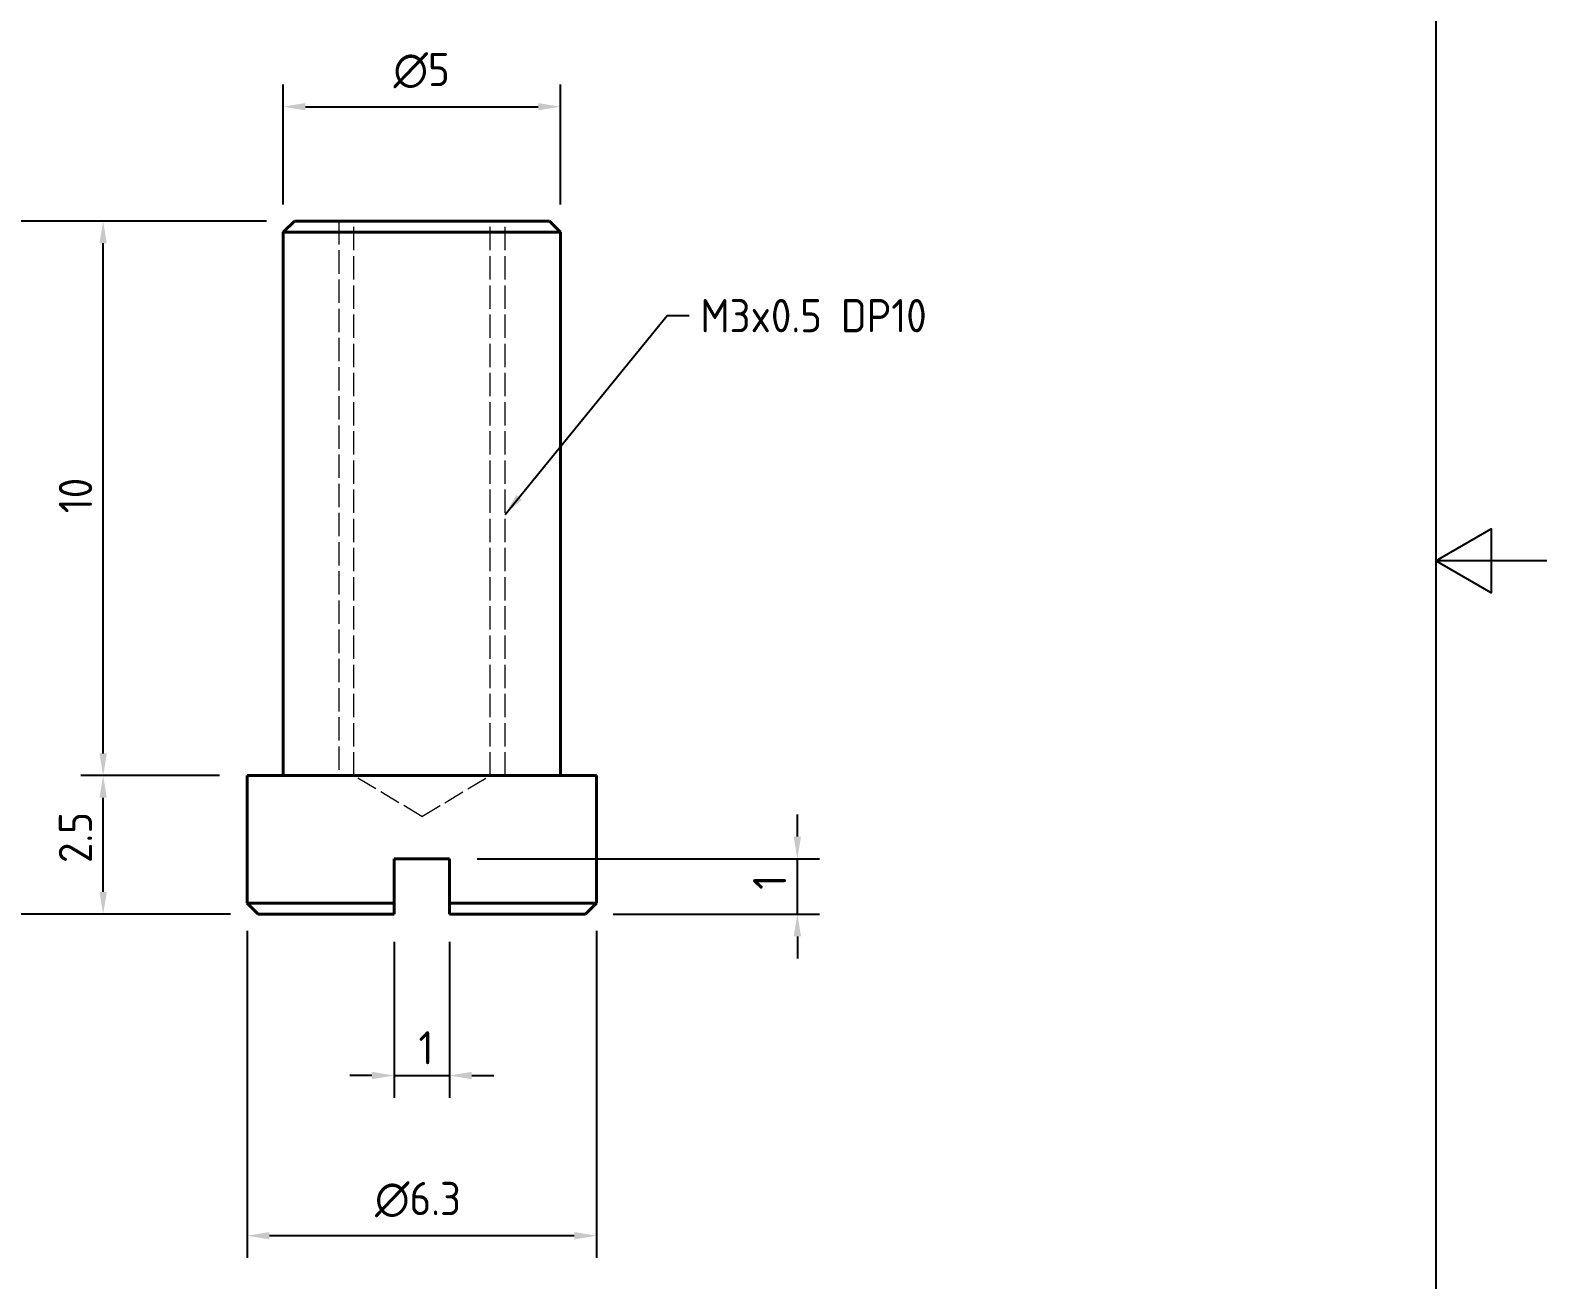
# Model space of a CAD drawing. Header units: millimetres. Extents: x 0 to 42, y 0 to 59.4.
# Drawn here: x 14.65 to 42, y 16.73 to 39.27 of the extents above; entities that cross this region are included whole.
import ezdxf

# ---------------------------------------------------------------- set-up
doc = ezdxf.new("R2010")
doc.units = ezdxf.units.MM
doc.header["$LTSCALE"] = 0.2
doc.linetypes.add('DASHED', pattern=[0.2067, 0.1654, -0.0413])
doc.layers.get('0').update_dxf_attribs({"color": 3, "lineweight": 25})
for name, color, linetype, lineweight in [('가려진 것(ISO)', 2, 'DASHED', 18), ('가시적인 것(ISO)', 3, 'Continuous', 40), ('경계(ISO)', 7, 'Continuous', 25), ('기호(ISO)', 5, 'Continuous', 25), ('치수(ISO)', 2, 'Continuous', 25)]:
    doc.layers.add(name, color=color, linetype=linetype, lineweight=lineweight)
doc.styles.add('치수 텍스트_PSTEK_POSCO', font='isocp.shx')
doc.dimstyles.new('치수_PSTEK_POSCO', dxfattribs={"dimscale": 0.2, "dimtxt": 3, "dimasz": 2, "dimexe": 2, "dimexo": 2.5, "dimgap": 1, "dimtad": 1, "dimrnd": 1e-08, "dimdsep": 46, "dimtxsty": '치수 텍스트_PSTEK_POSCO', "dimcen": 0.09, "dimdle": 10, "dimclrd": 7, "dimclre": 7, "dimclrt": 2, "dimadec": 1, "dimazin": 2, "dimtfac": 1, "dimtmove": 0, "dimatfit": 3, "dimfxl": 0, "dimtolj": 1, "dimlwd": -1, "dimlwe": -1, "dimarcsym": 0})
doc.dimstyles.new('치수_PSTEK_POSCO$7', dxfattribs={"dimscale": 0.2, "dimtxt": 3, "dimasz": 2, "dimexe": 2, "dimexo": 2.5, "dimgap": 1, "dimtad": 1, "dimrnd": 1e-08, "dimdsep": 46, "dimtxsty": '치수 텍스트_PSTEK_POSCO', "dimcen": 0.09, "dimdle": 10, "dimclrd": 7, "dimclre": 7, "dimclrt": 2, "dimadec": 1, "dimazin": 2, "dimtfac": 1, "dimtmove": 0, "dimatfit": 3, "dimfxl": 0, "dimtolj": 1, "dimlwd": -1, "dimlwe": -1, "dimarcsym": 0})

# ---------------------------------------------------------------- blocks, each defined once
blk = doc.blocks.new('경계 Default Border')
at = {"layer": '경계(ISO)', "flags": 128}
for points in [[(10, 10), (10, 287.0000076293945), (200, 287.0000076293945), (200, 10), (10, 10)], [(210, 148.5000038146973), (200, 148.5000038146973), (205, 151.3867473602295), (205, 145.6132507324219), (200, 148.5000038146973)]]:
    blk.add_lwpolyline(points, dxfattribs=at)
blk = doc.blocks.new('*D22')
at = {"layer": 'Defpoints', "color": 0, "transparency": 16777216}
for p in [(15.96243590586489, 25.82535351868553), (18.56082582097817, 25.82535351868553), (18.76082582097817, 23.32535351868553)]:
    blk.add_point(p, dxfattribs=at)
at = {"layer": '치수(ISO)', "color": 7, "transparency": 16777216}
for p, q in [((18.06082582097817, 25.82535351868553), (15.56243590586489, 25.82535351868553)), ((15.96243590586489, 23.72535351868553), (15.96243590586489, 25.42535351868553)), ((18.26082582097817, 23.32535351868553), (15.56243590586489, 23.32535351868553))]:
    blk.add_line(p, q, dxfattribs=at)
for points in [[(15.89576923919822, 25.42535351868553), (16.02910257253156, 25.42535351868553), (15.96243590586489, 25.82535351868553)], [(15.89576923919822, 23.72535351868553), (16.02910257253156, 23.72535351868553), (15.96243590586489, 23.32535351868553)]]:
    blk.add_solid(points, dxfattribs=at)
at = {"layer": '치수(ISO)', "color": 2, "transparency": 16777216, "insert": (15.46237685074678, 24.247927251323), "char_height": 0.6000000000000001, "attachment_point": 4, "rotation": 90, "style": '치수 텍스트_PSTEK_POSCO'}
blk.add_mtext('\\A1;2.5', dxfattribs=at)
blk = doc.blocks.new('*D23')
at = {"layer": 'Defpoints', "color": 0, "transparency": 16777216}
for p in [(15.96243590586489, 35.82535351868554), (19.41082582097816, 35.82535351868553), (18.56082582097817, 25.82535351868553)]:
    blk.add_point(p, dxfattribs=at)
at = {"layer": '치수(ISO)', "color": 7, "transparency": 16777216}
for p, q in [((18.91082582097816, 35.82535351868553), (15.56243590586489, 35.82535351868554)), ((15.96243590586489, 26.22535351868553), (15.96243590586489, 35.42535351868554)), ((18.06082582097817, 25.82535351868553), (15.56243590586489, 25.82535351868553))]:
    blk.add_line(p, q, dxfattribs=at)
for points in [[(15.89576923919823, 35.42535351868554), (16.02910257253156, 35.42535351868553), (15.96243590586489, 35.82535351868554)], [(15.89576923919822, 26.22535351868553), (16.02910257253156, 26.22535351868553), (15.96243590586489, 25.82535351868553)]]:
    blk.add_solid(points, dxfattribs=at)
at = {"layer": '치수(ISO)', "color": 2, "transparency": 16777216, "insert": (15.46243590586489, 30.55711729821309), "char_height": 0.6000000000000001, "attachment_point": 4, "rotation": 90, "style": '치수 텍스트_PSTEK_POSCO'}
blk.add_mtext('\\A1;10', dxfattribs=at)
blk = doc.blocks.new('*D24')
at = {"layer": 'Defpoints', "color": 0, "transparency": 16777216}
for p in [(18.56082582097817, 23.52535351868553), (24.86082582097816, 23.52535351868553), (18.56082582097817, 17.52535351868553)]:
    blk.add_point(p, dxfattribs=at)
at = {"layer": '치수(ISO)', "color": 7, "transparency": 16777216}
for p, q in [((18.56082582097817, 23.02535351868553), (18.56082582097817, 17.12535351868553)), ((24.86082582097816, 23.02535351868553), (24.86082582097816, 17.12535351868553)), ((24.46082582097817, 17.52535351868553), (18.96082582097817, 17.52535351868553))]:
    blk.add_line(p, q, dxfattribs=at)
for points in [[(18.96082582097817, 17.59202018535219), (18.96082582097817, 17.45868685201886), (18.56082582097817, 17.52535351868553)], [(24.46082582097817, 17.59202018535219), (24.46082582097817, 17.45868685201886), (24.86082582097816, 17.52535351868553)]]:
    blk.add_solid(points, dxfattribs=at)
at = {"layer": '치수(ISO)', "color": 2, "transparency": 16777216, "insert": (20.86680867729093, 18.17673327064674), "char_height": 0.6000000000000001, "attachment_point": 4, "style": '치수 텍스트_PSTEK_POSCO'}
blk.add_mtext('\\A1;\\fAIGDT|b0|i0;\\H0.6000;\\ln\\fisocp|b0|i0;\\H0.6000;6.3', dxfattribs=at)
blk = doc.blocks.new('*D25')
at = {"layer": 'Defpoints', "color": 0, "transparency": 16777216}
for p in [(24.21082582097817, 37.88946203450469), (19.21082582097817, 35.62535351868553), (24.21082582097817, 35.62535351868553)]:
    blk.add_point(p, dxfattribs=at)
at = {"layer": '치수(ISO)', "color": 7, "transparency": 16777216}
for p, q in [((19.21082582097817, 36.12535351868553), (19.21082582097817, 38.28946203450469)), ((24.21082582097817, 36.12535351868553), (24.21082582097817, 38.28946203450469)), ((19.61082582097816, 37.88946203450469), (23.81082582097817, 37.88946203450469))]:
    blk.add_line(p, q, dxfattribs=at)
for points in [[(19.61082582097816, 37.95612870117136), (19.61082582097816, 37.82279536783802), (19.21082582097817, 37.88946203450469)], [(23.81082582097817, 37.95612870117136), (23.81082582097817, 37.82279536783802), (24.21082582097817, 37.88946203450469)]]:
    blk.add_solid(points, dxfattribs=at)
at = {"layer": '치수(ISO)', "color": 2, "transparency": 16777216, "insert": (21.20004152627745, 38.5408417864659), "char_height": 0.6000000000000001, "attachment_point": 4, "style": '치수 텍스트_PSTEK_POSCO'}
blk.add_mtext('\\A1;\\fAIGDT|b0|i0;\\H0.6000;\\ln\\fisocp|b0|i0;\\H0.6000;5', dxfattribs=at)
blk = doc.blocks.new('*D26')
at = {"layer": 'Defpoints', "color": 0, "transparency": 16777216}
for p in [(19.41082582097816, 35.82535351868553), (13.05238931185944, 23.32535351868553), (18.76082582097816, 23.32535351868553)]:
    blk.add_point(p, dxfattribs=at)
at = {"layer": '치수(ISO)', "color": 7, "transparency": 16777216}
for p, q in [((18.91082582097816, 35.82535351868553), (12.65238931185944, 35.82535351868554)), ((13.05238931185944, 35.42535351868554), (13.05238931185944, 23.72535351868553)), ((18.26082582097816, 23.32535351868553), (12.65238931185944, 23.32535351868553))]:
    blk.add_line(p, q, dxfattribs=at)
for points in [[(12.98572264519278, 35.42535351868554), (13.11905597852611, 35.42535351868554), (13.05238931185944, 35.82535351868554)], [(12.98572264519277, 23.72535351868553), (13.11905597852611, 23.72535351868553), (13.05238931185944, 23.32535351868553)]]:
    blk.add_solid(points, dxfattribs=at)
at = {"layer": '치수(ISO)', "color": 2, "transparency": 16777216, "insert": (12.55233025674133, 28.99292711181434), "char_height": 0.6000000000000001, "attachment_point": 4, "rotation": 90, "style": '치수 텍스트_PSTEK_POSCO'}
blk.add_mtext('\\A1;12.5', dxfattribs=at)
blk = doc.blocks.new('*D27')
at = {"layer": 'Defpoints', "color": 0, "transparency": 16777216}
for p in [(21.21082582097817, 23.32535351868553), (22.21082582097817, 23.32535351868553), (22.21082582097817, 20.41492094214796)]:
    blk.add_point(p, dxfattribs=at)
at = {"layer": '치수(ISO)', "color": 7, "transparency": 16777216}
for p, q in [((21.21082582097817, 22.82535351868553), (21.21082582097817, 20.01492094214796)), ((22.21082582097817, 22.82535351868553), (22.21082582097817, 20.01492094214796)), ((20.81082582097817, 20.41492094214796), (20.41082582097816, 20.41492094214796)), ((21.21082582097817, 20.41492094214796), (22.21082582097817, 20.41492094214796)), ((22.61082582097816, 20.41492094214796), (23.01082582097817, 20.41492094214796))]:
    blk.add_line(p, q, dxfattribs=at)
for points in [[(20.81082582097817, 20.48158760881462), (20.81082582097817, 20.34825427548129), (21.21082582097817, 20.41492094214796)], [(22.61082582097816, 20.48158760881462), (22.61082582097816, 20.34825427548129), (22.21082582097817, 20.41492094214796)]]:
    blk.add_solid(points, dxfattribs=at)
at = {"layer": '치수(ISO)', "color": 2, "transparency": 16777216, "insert": (21.65082582097817, 20.91492094214796), "char_height": 0.6000000000000001, "attachment_point": 4, "style": '치수 텍스트_PSTEK_POSCO'}
blk.add_mtext('\\A1;1', dxfattribs=at)
blk = doc.blocks.new('*D28')
at = {"layer": 'Defpoints', "color": 0, "transparency": 16777216}
for p in [(22.21082582097817, 24.32535351868553), (28.4840796006548, 24.32535351868552), (24.66082582097817, 23.32535351868553)]:
    blk.add_point(p, dxfattribs=at)
at = {"layer": '치수(ISO)', "color": 7, "transparency": 16777216}
for p, q in [((28.4840796006548, 24.72535351868552), (28.4840796006548, 25.12535351868553)), ((22.71082582097817, 24.32535351868553), (28.8840796006548, 24.32535351868552)), ((28.48407960065479, 23.32535351868553), (28.4840796006548, 24.32535351868552)), ((25.16082582097817, 23.32535351868553), (28.8840796006548, 23.32535351868553)), ((28.48407960065479, 22.92535351868553), (28.48407960065479, 22.52535351868553))]:
    blk.add_line(p, q, dxfattribs=at)
for points in [[(28.41741293398813, 24.72535351868552), (28.55074626732146, 24.72535351868552), (28.4840796006548, 24.32535351868552)], [(28.41741293398813, 22.92535351868553), (28.55074626732146, 22.92535351868553), (28.48407960065479, 23.32535351868553)]]:
    blk.add_solid(points, dxfattribs=at)
at = {"layer": '치수(ISO)', "color": 2, "transparency": 16777216, "insert": (27.98407960065479, 23.76535351868553), "char_height": 0.6000000000000001, "attachment_point": 4, "rotation": 90, "style": '치수 텍스트_PSTEK_POSCO'}
blk.add_mtext('\\A1;1', dxfattribs=at)

msp = doc.modelspace()

# ---------------------------------------------------------------- linework, layer by layer
at = {"layer": '가려진 것(ISO)', "ltscale": 12.7313928604126}
for p, q in [((20.21082582097816, 35.82535351868553), (20.21082582097817, 25.82535351868553)), ((20.48132582097816, 25.82535351868553), (20.48132582097816, 35.82535351868553)), ((22.94032582097816, 25.82535351868553), (22.94032582097816, 35.82535351868553)), ((23.21082582097817, 25.82535351868553), (23.21082582097816, 35.82535351868553))]:
    msp.add_line(p, q, dxfattribs=at)
at = {"layer": '가려진 것(ISO)', "ltscale": 11.56568145751953}
for q in [(20.48132582097816, 25.82535351868553), (22.94032582097817, 25.82535351868553)]:
    msp.add_line((21.71082582097817, 25.08659538759114), q, dxfattribs=at)
at = {"layer": '가시적인 것(ISO)'}
for p, q in [((19.41082582097816, 35.82535351868553), (19.21082582097816, 35.62535351868553)), ((24.21082582097816, 35.62535351868553), (19.21082582097816, 35.62535351868553)), ((19.21082582097817, 25.82535351868553), (19.21082582097816, 35.62535351868553)), ((19.41082582097816, 35.82535351868553), (24.01082582097816, 35.82535351868553)), ((24.01082582097816, 35.82535351868553), (24.21082582097816, 35.62535351868553)), ((24.21082582097817, 25.82535351868553), (24.21082582097816, 35.62535351868553)), ((24.86082582097816, 25.82535351868553), (18.56082582097817, 25.82535351868553)), ((18.56082582097817, 23.52535351868553), (18.56082582097816, 25.82535351868553)), ((24.86082582097816, 23.52535351868553), (24.86082582097816, 25.82535351868553)), ((22.21082582097816, 24.32535351868553), (21.21082582097817, 24.32535351868553)), ((21.21082582097817, 23.52535351868553), (21.21082582097817, 24.32535351868553)), ((22.21082582097817, 24.32535351868553), (22.21082582097817, 23.52535351868553)), ((18.56082582097816, 23.52535351868553), (21.21082582097817, 23.52535351868553)), ((18.76082582097817, 23.32535351868553), (18.56082582097817, 23.52535351868553)), ((22.21082582097817, 23.52535351868553), (24.86082582097816, 23.52535351868553)), ((24.66082582097816, 23.32535351868553), (24.86082582097816, 23.52535351868553)), ((21.21082582097816, 23.32535351868553), (18.76082582097816, 23.32535351868553)), ((24.66082582097817, 23.32535351868553), (22.21082582097817, 23.32535351868553))]:
    msp.add_line(p, q, dxfattribs=at)
for points, weights in [([(21.21082582097817, 23.32535351868553), (21.21082582097817, 23.42198418077494), (21.21082582097817, 23.52535351868553)], [1, 1.000552808492886, 1]), ([(22.21082582097817, 23.52535351868553), (22.21082582097817, 23.42198418075633), (22.21082582097817, 23.32535351868553)], [1, 1.000552808522569, 1])]:
    msp.add_rational_spline(points, weights, degree=2, dxfattribs=at)

# ---------------------------------------------------------------- block references
at = {"xscale": 0.2, "yscale": 0.2, "zscale": 0.2}
msp.add_blockref('경계 Default Border', (0, 0), dxfattribs=at)

# ---------------------------------------------------------------- texts
at = {"layer": '기호(ISO)', "color": 2, "insert": (26.7354327764929, 34.12101005543057), "char_height": 0.6000000238418579, "width": 4.84944500923157, "attachment_point": 4, "line_spacing_factor": 0.5250000357627869, "style": '치수 텍스트_PSTEK_POSCO'}
msp.add_mtext('{M3x0.5 DP10}', dxfattribs=at)

# ---------------------------------------------------------------- dimensions: what is measured, and where the dimension line sits
at = {"layer": '치수(ISO)', "color": 7}
for base, p1, p2, picture, middle in [((24.21082582097817, 37.88946203450469), (19.21082582097817, 35.62535351868553), (24.21082582097817, 35.62535351868553), '*D25', (21.71082582097817, 37.88946203450469)), ((18.56082582097817, 17.52535351868553), (24.86082582097816, 23.52535351868553), (18.56082582097817, 23.52535351868553), '*D24', (21.71082582097817, 17.52535351868553))]:
    dim = msp.add_linear_dim(base=base, p1=p1, p2=p2, angle=180, text='\\fAIGDT|b0|i0;\\H0.6000;\\ln\\fisocp|b0|i0;\\H0.6000;<>', dimstyle='치수_PSTEK_POSCO', override={"dimdec": 2, "dimtp": 0, "dimtm": -0, "dimtdec": 2, "dimtofl": 0, "dimatfit": 1}, dxfattribs=at)
    dim.commit()
    dim.dimension.update_dxf_attribs({"geometry": picture, "text_midpoint": middle, "dimtype": 160})
for base, p1, p2, angle, override, picture, middle in [((13.05238931185944, 23.32535351868553), (19.41082582097816, 35.82535351868553), (18.76082582097816, 23.32535351868553), 90, {"dimdec": 2, "dimtp": 0, "dimtm": -0, "dimtdec": 2, "dimtofl": 0, "dimatfit": 1}, '*D26', (13.05238931185944, 29.57535351868553)), ((15.96243590586489, 35.82535351868554), (18.56082582097817, 25.82535351868553), (19.41082582097816, 35.82535351868553), 90, {"dimdec": 2, "dimtp": 0, "dimtm": -0, "dimtdec": 2, "dimtofl": 0, "dimatfit": 1}, '*D23', (15.96243590586489, 30.82735351868553)), ((15.96243590586489, 25.82535351868553), (18.76082582097817, 23.32535351868553), (18.56082582097817, 25.82535351868553), 90, {"dimdec": 2, "dimtp": 0, "dimtm": -0, "dimtdec": 2, "dimtofl": 0, "dimatfit": 1}, '*D22', (15.96243590586489, 24.68797176843042)), ((28.4840796006548, 24.32535351868552), (24.66082582097817, 23.32535351868553), (22.21082582097817, 24.32535351868553), 90, {"dimdec": 2, "dimtp": 0, "dimtm": -0, "dimtdec": 2, "dimtofl": 1, "dimatfit": 1}, '*D28', (28.48407960065479, 23.82535351868553)), ((22.21082582097817, 20.41492094214796), (21.21082582097817, 23.32535351868553), (22.21082582097817, 23.32535351868553), 180, {"dimdec": 2, "dimtp": 0, "dimtm": -0, "dimtdec": 2, "dimtofl": 1, "dimatfit": 1}, '*D27', (21.71082582097817, 20.41492094214796))]:
    dim = msp.add_linear_dim(base=base, p1=p1, p2=p2, angle=angle, dimstyle='치수_PSTEK_POSCO', override=override, dxfattribs=at)
    dim.commit()
    dim.dimension.update_dxf_attribs({"geometry": picture, "text_midpoint": middle, "dimtype": 160})

# ---------------------------------------------------------------- leaders
at = {"layer": '기호(ISO)', "color": 7, "annotation_type": 0, "has_hookline": 1, "hookline_direction": 0, "text_width": 4.140472605472476}
msp.add_leader([(23.21082582097817, 30.53274198381891), (26.13543277649291, 34.12101005543057), (26.5354327764929, 34.12101005543057)], dimstyle='치수_PSTEK_POSCO$7', override={"dimtad": 0}, dxfattribs=at)

doc.saveas('drawing.dxf')
